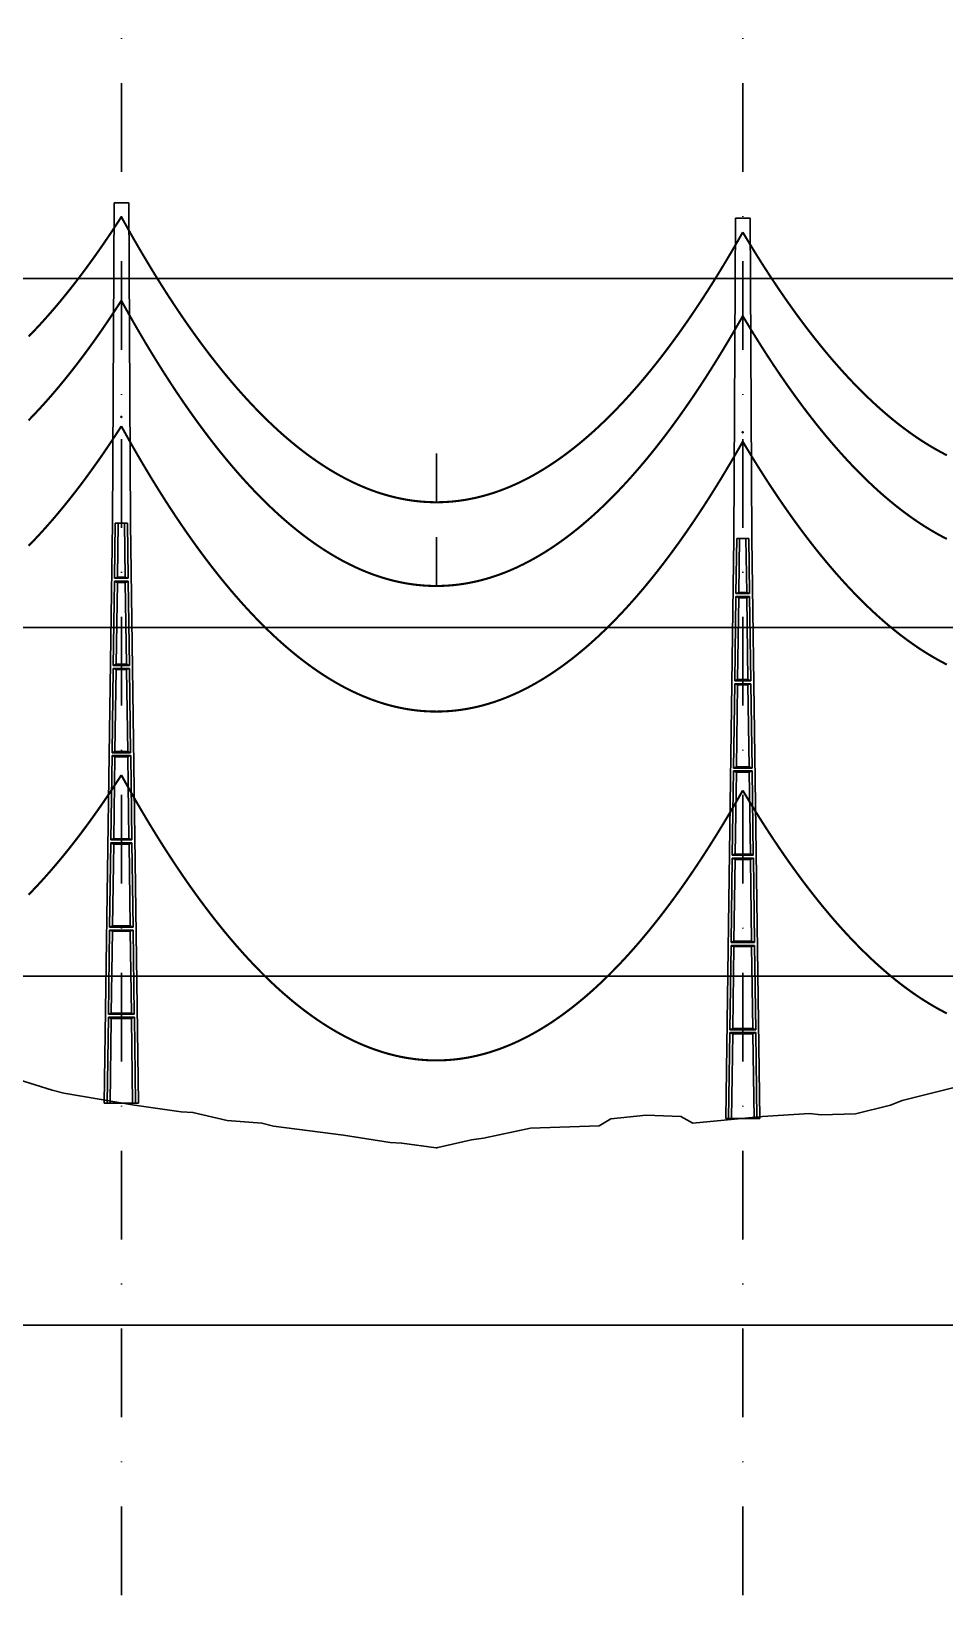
# Model space of a CAD drawing. Header units: metres. Extents: x -121 to 9872, y 3505 to 10721.
# Drawn here: x 3207.4 to 3338.2, y 6536.5 to 6762.4 of the extents above; entities that cross this region are included whole.
import ezdxf

# ---------------------------------------------------------------- set-up
doc = ezdxf.new("R2010")
doc.units = ezdxf.units.M
doc.header["$PDMODE"] = 2
doc.linetypes.add('DASHDOT', pattern=[25.4, 12.7, -6.35, 0, -6.35])
doc.linetypes.add('DASHED', pattern=[0.75, 0.5, -0.25])
for name, color, linetype in [('C-ROAD-PROF', 2, 'DASHED'), ('CON-EOL- FO', 101, 'Continuous'), ('CON-EOL- PROJEÇÃO', 22, 'Continuous'), ('CON-EOL-CA ARBUTUS', 144, 'Continuous'), ('cotas', 7, 'Continuous'), ('GRID', 253, 'Continuous'), ('POSTE DT', 7, 'Continuous')]:
    doc.layers.add(name, color=color, linetype=linetype)
doc.styles.get("Standard").update_dxf_attribs({"font": 'arial.ttf'})
doc.dimstyles.new('ISO-25', dxfattribs={"dimtxt": 2.5, "dimasz": 2.5, "dimexe": 1.25, "dimexo": 0.625, "dimtad": 1, "dimzin": 1, "dimtxsty": 'Standard', "dimcen": 2.5, "dimaunit": 1, "dimadec": 3, "dimazin": 3, "dimtfac": 1, "dimtmove": 0, "dimatfit": 3, "dimfxlon": 1, "dimarcsym": 0})

# ---------------------------------------------------------------- blocks, each defined once
blk = doc.blocks.new('*U10')
at = {"layer": 'POSTE DT', "extrusion": (0, 1, 0)}
for p, q in [((-3.31, 406.59), (-4.05, 262)), ((-3.31, 406.59), (3.31, 406.59)), ((3.31, 406.59), (4.06, 262)), ((-4.05, 262), (-7.72, 0)), ((-4.05, 262), (-4.05, 262)), ((-2.73, 262), (-3.08, 237.05)), ((-2.73, 262), (2.75, 262)), ((-1.42, 262), (-1.77, 237.57)), ((1.43, 262), (1.77, 237.57)), ((2.75, 262), (3.1, 237.05)), ((4.06, 262), (7.72, 0)), ((-3.1, 235.74), (-3.63, 197.65)), ((3.11, 235.73), (-3.1, 235.74)), ((3.1, 237.05), (-3.08, 237.05)), ((-1.8, 235.21), (-2.32, 198.19)), ((1.8, 235.21), (2.32, 198.19)), ((3.11, 235.73), (3.65, 197.65)), ((-3.65, 196.34), (-4.19, 158.25)), ((-2.35, 195.8), (-2.87, 158.8)), ((2.35, 195.8), (2.87, 158.8)), ((3.66, 196.34), (4.2, 158.25)), ((-4.21, 156.94), (-4.74, 118.85)), ((4.21, 156.94), (4.75, 118.85)), ((-2.9, 156.39), (-3.42, 119.41)), ((2.91, 156.39), (3.42, 119.41)), ((-4.76, 117.54), (-5.29, 79.45)), ((4.77, 117.54), (-4.76, 117.54)), ((4.75, 118.85), (-4.74, 118.85)), ((-3.46, 116.98), (-3.97, 80.02)), ((3.46, 116.98), (3.98, 80.02)), ((4.77, 117.54), (5.3, 79.45)), ((5.3, 79.45), (-5.29, 79.45)), ((-5.31, 78.14), (-5.85, 40.06)), ((5.32, 78.14), (-5.31, 78.14)), ((-4.01, 77.57), (-4.53, 40.63)), ((4.01, 77.57), (4.53, 40.63)), ((5.32, 78.14), (5.85, 40.06)), ((-5.86, 38.74), (-6.41, 0)), ((5.87, 38.74), (-5.86, 38.74)), ((5.85, 40.06), (-5.85, 40.06)), ((-4.56, 38.17), (-5.1, 0)), ((4.56, 38.17), (5.1, 0)), ((5.87, 38.74), (6.41, 0)), ((-6.41, 0), (-7.72, 0)), ((-5.1, 0), (-6.41, 0)), ((5.1, 0), (-5.1, 0)), ((6.41, 0), (5.1, 0)), ((7.72, 0), (6.41, 0))]:
    blk.add_line(p, q, dxfattribs=at)
at = {"layer": 'POSTE DT', "ltscale": 3}
for points in [[(-3.65, 196.34), (3.66, 196.34)], [(-3.63, 197.65), (3.65, 197.65)], [(-4.21, 156.94), (4.21, 156.94)], [(4.2, 158.25), (-4.19, 158.25)]]:
    blk.add_lwpolyline(points, dxfattribs=at)
at = {"layer": 'POSTE DT'}
for points, knots in [([(0.25, 309.94), (0.25, 309.93), (0.25, 309.93), (0.25, 309.92), (0.25, 309.91), (0.25, 309.9), (0.25, 309.89), (0.24, 309.85), (0.22, 309.82), (0.19, 309.77), (0.16, 309.74), (0.11, 309.71), (0.08, 309.7), (0.01, 309.68), (-0.02, 309.68), (-0.08, 309.7), (-0.11, 309.71), (-0.16, 309.74), (-0.18, 309.76), (-0.21, 309.8), (-0.22, 309.82), (-0.24, 309.85), (-0.24, 309.87), (-0.25, 309.89), (-0.25, 309.9), (-0.25, 309.92), (-0.25, 309.92), (-0.25, 309.93), (-0.25, 309.94), (-0.25, 309.95), (-0.25, 309.95), (-0.25, 309.96), (-0.25, 309.97), (-0.24, 310), (-0.23, 310.02), (-0.21, 310.07), (-0.2, 310.09), (-0.15, 310.14), (-0.13, 310.15), (-0.07, 310.18), (-0.03, 310.19), (0.03, 310.19), (0.06, 310.18), (0.12, 310.16), (0.14, 310.14), (0.18, 310.11), (0.2, 310.09), (0.21, 310.06), (0.22, 310.05), (0.23, 310.04), (0.24, 310.01), (0.24, 309.99), (0.25, 309.97), (0.25, 309.96), (0.25, 309.95), (0.25, 309.94), (0.25, 309.94), (0.25, 309.94), (0.25, 309.94)], [-54.728303, -54.728303, -54.728303, -54.728303, -54.309038, -54.309038, -53.647169, -53.647169, -52.532885, -52.532885, -48.86224, -48.86224, -45.282765, -45.282765, -41.52867, -41.52867, -37.867486, -37.867486, -34.454589, -34.454589, -31.301423, -31.301423, -28.48103, -28.48103, -26.961755, -26.961755, -25.7544, -25.7544, -25.136228, -25.136228, -24.64409, -24.64409, -24.094201, -24.094201, -23.191199, -23.191199, -20.494482, -20.494482, -17.342863, -17.342863, -13.645538, -13.645538, -9.835989, -9.835989, -6.296781, -6.296781, -3.005029, -3.005029, 0, 0, 0, 1.527594, 1.527594, 3.697216, 3.697216, 4.489727, 4.489727, 5.01438, 5.01438, 5.095313, 5.095313, 5.095313, 5.095313]), ([(-3.1, 235.74), (-2.88, 235.65), (-2.67, 235.56), (-2.23, 235.39), (-2.02, 235.3), (-1.8, 235.21)], [0.055576, 0.055576, 0.055576, 0.055576, 56.767409, 56.767409, 113.50757, 113.50757, 113.50757, 113.50757]), ([(-1.77, 237.57), (-1.99, 237.49), (-2.21, 237.4), (-2.64, 237.22), (-2.86, 237.14), (-3.08, 237.05)], [0, 0, 0, 0, 56.660495, 56.660495, 113.412826, 113.412826, 113.412826, 113.412826]), ([(-1.8, 235.21), (-1.2, 235.21), (-0.6, 235.21), (0.6, 235.21), (1.2, 235.21), (1.8, 235.21)], [0, 0, 0, 0, 68.567797, 68.567797, 137.136247, 137.136247, 137.136247, 137.136247]), ([(1.77, 237.57), (1.18, 237.57), (0.59, 237.57), (-0.59, 237.57), (-1.18, 237.57), (-1.77, 237.57)], [0, 0, 0, 0, 67.306894, 67.306894, 134.614447, 134.614447, 134.614447, 134.614447]), ([(3.1, 237.05), (2.87, 237.14), (2.65, 237.23), (2.21, 237.4), (1.99, 237.49), (1.77, 237.57)], [0, 0, 0, 0, 56.738948, 56.738948, 113.38731, 113.38731, 113.38731, 113.38731]), ([(1.8, 235.21), (2.02, 235.3), (2.24, 235.38), (2.68, 235.56), (2.89, 235.65), (3.11, 235.73)], [0, 0, 0, 0, 56.845349, 56.845349, 113.599799, 113.599799, 113.599799, 113.599799]), ([(-3.65, 196.34), (-3.43, 196.25), (-3.22, 196.16), (-2.78, 195.98), (-2.57, 195.89), (-2.35, 195.8)], [0.054307, 0.054307, 0.054307, 0.054307, 63.527131, 63.527131, 127.063246, 127.063246, 127.063246, 127.063246]), ([(-2.32, 198.19), (-2.54, 198.1), (-2.76, 198.01), (-3.2, 197.83), (-3.41, 197.74), (-3.63, 197.65)], [0, 0, 0, 0, 63.412073, 63.412073, 126.777421, 126.777421, 126.777421, 126.777421]), ([(-2.35, 195.8), (-1.57, 195.8), (-0.78, 195.8), (0.79, 195.8), (1.57, 195.8), (2.35, 195.8)], [0, 0, 0, 0, 89.585713, 89.585713, 179.17191, 179.17191, 179.17191, 179.17191]), ([(2.32, 198.19), (1.55, 198.19), (0.77, 198.19), (-0.77, 198.19), (-1.55, 198.19), (-2.32, 198.19)], [0, 0, 0, 0, 88.31008, 88.31008, 176.620652, 176.620652, 176.620652, 176.620652]), ([(3.65, 197.65), (3.43, 197.74), (3.2, 197.83), (2.76, 198.01), (2.54, 198.1), (2.32, 198.19)], [0, 0, 0, 0, 63.488119, 63.488119, 126.880939, 126.880939, 126.880939, 126.880939]), ([(2.35, 195.8), (2.57, 195.89), (2.79, 195.98), (3.23, 196.16), (3.45, 196.25), (3.66, 196.34)], [0, 0, 0, 0, 63.60246, 63.60246, 127.109696, 127.109696, 127.109696, 127.109696]), ([(-4.21, 156.94), (-3.99, 156.85), (-3.77, 156.75), (-3.34, 156.57), (-3.12, 156.48), (-2.9, 156.39)], [0.053423, 0.053423, 0.053423, 0.053423, 70.429742, 70.429742, 140.90167, 140.90167, 140.90167, 140.90167]), ([(-2.87, 158.8), (-3.09, 158.71), (-3.31, 158.62), (-3.75, 158.43), (-3.97, 158.34), (-4.19, 158.25)], [0, 0, 0, 0, 70.301707, 70.301707, 140.590947, 140.590947, 140.590947, 140.590947]), ([(2.87, 158.8), (1.92, 158.8), (0.96, 158.8), (-0.96, 158.8), (-1.91, 158.8), (-2.87, 158.8)], [0, 0, 0, 0, 109.314454, 109.314454, 218.629264, 218.629264, 218.629264, 218.629264]), ([(4.2, 158.25), (3.98, 158.34), (3.76, 158.44), (3.31, 158.62), (3.09, 158.71), (2.87, 158.8)], [0, 0, 0, 0, 70.379198, 70.379198, 140.659718, 140.659718, 140.659718, 140.659718]), ([(2.91, 156.39), (3.12, 156.48), (3.34, 156.57), (3.78, 156.75), (4, 156.85), (4.21, 156.94)], [0, 0, 0, 0, 70.506649, 70.506649, 140.914701, 140.914701, 140.914701, 140.914701]), ([(-2.9, 156.39), (-1.94, 156.39), (-0.97, 156.39), (0.97, 156.39), (1.94, 156.39), (2.91, 156.39)], [0, 0, 0, 0, 110.60219, 110.60219, 221.20473, 221.20473, 221.20473, 221.20473]), ([(-4.76, 117.54), (-4.54, 117.45), (-4.32, 117.35), (-3.89, 117.17), (-3.67, 117.07), (-3.46, 116.98)], [0.052784, 0.052784, 0.052784, 0.052784, 77.438432, 77.438432, 154.950301, 154.950301, 154.950301, 154.950301]), ([(-3.42, 119.41), (-3.64, 119.32), (-3.86, 119.23), (-4.3, 119.04), (-4.52, 118.95), (-4.74, 118.85)], [0, 0, 0, 0, 77.299547, 77.299547, 154.618634, 154.618634, 154.618634, 154.618634]), ([(-3.46, 116.98), (-2.3, 116.98), (-1.15, 116.98), (1.15, 116.98), (2.31, 116.98), (3.46, 116.98)], [0, 0, 0, 0, 131.617604, 131.617604, 263.235447, 263.235447, 263.235447, 263.235447]), ([(3.42, 119.41), (2.28, 119.41), (1.14, 119.41), (-1.14, 119.41), (-2.28, 119.41), (-3.42, 119.41)], [0, 0, 0, 0, 130.319901, 130.319901, 260.640046, 260.640046, 260.640046, 260.640046]), ([(4.75, 118.85), (4.53, 118.95), (4.31, 119.04), (3.87, 119.23), (3.64, 119.32), (3.42, 119.41)], [0, 0, 0, 0, 77.381597, 77.381597, 154.66183, 154.66183, 154.66183, 154.66183]), ([(3.46, 116.98), (3.68, 117.07), (3.89, 117.17), (4.33, 117.35), (4.55, 117.45), (4.77, 117.54)], [0, 0, 0, 0, 77.520013, 77.520013, 154.938747, 154.938747, 154.938747, 154.938747]), ([(-3.97, 80.02), (-4.19, 79.93), (-4.41, 79.83), (-4.85, 79.64), (-5.07, 79.55), (-5.29, 79.45)], [0, 0, 0, 0, 84.379671, 84.379671, 168.809376, 168.809376, 168.809376, 168.809376]), ([(3.98, 80.02), (2.65, 80.02), (1.33, 80.02), (-1.32, 80.02), (-2.65, 80.02), (-3.97, 80.02)], [0, 0, 0, 0, 151.326157, 151.326157, 302.652465, 302.652465, 302.652465, 302.652465]), ([(5.3, 79.45), (5.08, 79.55), (4.86, 79.64), (4.42, 79.83), (4.2, 79.93), (3.98, 80.02)], [0, 0, 0, 0, 84.46863, 84.46863, 168.833721, 168.833721, 168.833721, 168.833721]), ([(-5.31, 78.14), (-5.09, 78.05), (-4.88, 77.95), (-4.44, 77.76), (-4.23, 77.67), (-4.01, 77.57)], [0.052308, 0.052308, 0.052308, 0.052308, 84.527725, 84.527725, 169.158824, 169.158824, 169.158824, 169.158824]), ([(-4.01, 77.57), (-2.67, 77.57), (-1.34, 77.57), (1.34, 77.57), (2.67, 77.57), (4.01, 77.57)], [0, 0, 0, 0, 152.632212, 152.632212, 305.264569, 305.264569, 305.264569, 305.264569]), ([(4.01, 77.57), (4.23, 77.67), (4.45, 77.76), (4.88, 77.95), (5.1, 78.05), (5.32, 78.14)], [0, 0, 0, 0, 84.616316, 84.616316, 169.129178, 169.129178, 169.129178, 169.129178]), ([(-5.86, 38.74), (-5.65, 38.65), (-5.43, 38.55), (-5, 38.36), (-4.78, 38.26), (-4.56, 38.17)], [0.026524, 0.026524, 0.026524, 0.026524, 91.679563, 91.679563, 183.466041, 183.466041, 183.466041, 183.466041]), ([(-4.53, 40.63), (-4.75, 40.53), (-4.97, 40.44), (-5.41, 40.25), (-5.63, 40.15), (-5.85, 40.06)], [0, 0, 0, 0, 91.523648, 91.523648, 183.126775, 183.126775, 183.126775, 183.126775]), ([(-4.56, 38.17), (-3.04, 38.17), (-1.52, 38.17), (1.52, 38.17), (3.04, 38.17), (4.56, 38.17)], [0, 0, 0, 0, 173.646192, 173.646192, 347.292451, 347.292451, 347.292451, 347.292451]), ([(4.53, 40.63), (3.02, 40.63), (1.51, 40.63), (-1.51, 40.63), (-3.02, 40.63), (-4.53, 40.63)], [0, 0, 0, 0, 172.33304, 172.33304, 344.666151, 344.666151, 344.666151, 344.666151]), ([(5.85, 40.06), (5.63, 40.15), (5.41, 40.25), (4.97, 40.44), (4.75, 40.53), (4.53, 40.63)], [0, 0, 0, 0, 91.621326, 91.621326, 183.137324, 183.137324, 183.137324, 183.137324]), ([(4.56, 38.17), (4.78, 38.26), (5, 38.36), (5.43, 38.55), (5.65, 38.65), (5.87, 38.74)], [0, 0, 0, 0, 91.776928, 91.776928, 183.448614, 183.448614, 183.448614, 183.448614])]:
    blk.add_open_spline(points, degree=3, knots=knots, dxfattribs=at)
blk = doc.blocks.new('*D359')
at = {"layer": 'cotas', "color": 0, "lineweight": -2, "transparency": 16777216}
for p, q in [((3220.28, 6806.64), (3220.28, 6808.89)), ((3309.28, 6806.64), (3309.28, 6808.89)), ((3222.78, 6807.64), (3306.78, 6807.64))]:
    blk.add_line(p, q, dxfattribs=at)
at = {"layer": 'cotas', "color": 0, "transparency": 16777216}
for points in [[(3222.78, 6808.05), (3222.78, 6807.22), (3220.28, 6807.64)], [(3306.78, 6808.05), (3306.78, 6807.22), (3309.28, 6807.64)]]:
    blk.add_solid(points, dxfattribs=at)
at = {"layer": 'Defpoints', "color": 0, "transparency": 16777216}
for p in [(3309.28, 6807.64), (3309.28, 6740.72), (3220.28, 6737.81)]:
    blk.add_point(p, dxfattribs=at)
at = {"layer": 'cotas', "color": 0, "transparency": 16777216, "insert": (3264.78, 6809.54), "char_height": 2.5, "attachment_point": 5}
blk.add_mtext('89.00', dxfattribs=at)
blk = doc.blocks.new('*D360')
at = {"layer": 'cotas', "color": 0, "lineweight": -2, "transparency": 16777216}
for p, q in [((3309.28, 6784.05), (3309.28, 6786.3)), ((3398.28, 6784.05), (3398.28, 6786.3)), ((3311.78, 6785.05), (3395.78, 6785.05))]:
    blk.add_line(p, q, dxfattribs=at)
at = {"layer": 'cotas', "color": 0, "transparency": 16777216}
for points in [[(3311.78, 6785.47), (3311.78, 6784.63), (3309.28, 6785.05)], [(3395.78, 6785.47), (3395.78, 6784.63), (3398.28, 6785.05)]]:
    blk.add_solid(points, dxfattribs=at)
at = {"layer": 'Defpoints', "color": 0, "transparency": 16777216}
for p in [(3398.28, 6785.05), (3398.28, 6751.07), (3309.28, 6740.72)]:
    blk.add_point(p, dxfattribs=at)
at = {"layer": 'cotas', "color": 0, "transparency": 16777216, "insert": (3353.78, 6787.18), "char_height": 2.5, "attachment_point": 5}
blk.add_mtext('84,98', dxfattribs=at)

msp = doc.modelspace()

# ---------------------------------------------------------------- linework, layer by layer
at = {"layer": 'C-ROAD-PROF', "color": 0, "linetype": 'Continuous', "lineweight": -3}
msp.add_lwpolyline([(3205.487, 6612.186), (3210.376, 6610.634), (3212.039, 6610.226), (3222.147, 6608.491), (3228.829, 6607.569), (3230.536, 6607.473), (3235.451, 6606.3), (3235.451, 6606.3), (3240.414, 6605.927), (3242.083, 6605.495), (3252.107, 6604.218), (3258.788, 6603.133), (3260.444, 6603.047), (3265.378, 6602.402), (3265.489, 6602.403), (3265.592, 6602.412), (3265.603, 6602.413), (3270.416, 6603.526), (3272.129, 6603.771), (3278.884, 6605.193), (3288.712, 6605.53), (3290.399, 6606.562), (3295.434, 6607.071), (3300.431, 6606.884), (3302.11, 6605.946), (3312.13, 6606.876), (3318.834, 6607.294), (3320.523, 6607.115), (3325.435, 6607.281), (3330.441, 6608.522), (3332.11, 6609.174), (3342.062, 6611.639)], dxfattribs=at)
at = {"layer": 'CON-EOL- FO', "const_width": 0.3}
for points in [[(3206.999, 6688.662), (3207.442, 6689.119), (3207.884, 6689.584), (3208.327, 6690.057), (3208.77, 6690.537), (3209.213, 6691.026), (3209.655, 6691.522), (3210.098, 6692.027), (3210.541, 6692.539), (3210.984, 6693.059), (3211.427, 6693.587), (3211.869, 6694.123), (3212.312, 6694.667), (3212.755, 6695.219), (3213.198, 6695.779), (3213.641, 6696.346), (3214.083, 6696.922), (3214.526, 6697.505), (3214.969, 6698.097), (3215.412, 6698.696), (3215.854, 6699.304), (3216.297, 6699.919), (3216.74, 6700.542), (3217.183, 6701.173), (3217.626, 6701.812), (3218.068, 6702.459), (3218.511, 6703.114), (3218.954, 6703.777), (3219.397, 6704.448), (3219.84, 6705.126), (3220.282, 6705.813)], [(3220.282, 6705.813), (3220.725, 6705.012), (3221.168, 6704.219), (3221.611, 6703.434), (3222.053, 6702.657), (3222.496, 6701.888), (3222.939, 6701.127), (3223.382, 6700.374), (3223.825, 6699.629), (3224.267, 6698.892), (3224.71, 6698.162), (3225.153, 6697.441), (3225.596, 6696.728), (3226.039, 6696.023), (3226.481, 6695.325), (3226.924, 6694.636), (3227.367, 6693.954), (3227.81, 6693.281), (3228.252, 6692.615), (3228.695, 6691.958), (3229.138, 6691.308), (3229.581, 6690.666), (3230.024, 6690.032), (3230.466, 6689.407), (3230.909, 6688.789), (3231.352, 6688.179), (3231.795, 6687.577), (3232.238, 6686.983), (3232.68, 6686.396), (3233.123, 6685.818), (3233.566, 6685.248), (3234.009, 6684.685), (3234.451, 6684.131), (3234.894, 6683.584), (3235.337, 6683.045), (3235.78, 6682.515), (3236.223, 6681.992), (3236.665, 6681.477), (3237.108, 6680.97), (3237.551, 6680.471), (3237.994, 6679.98), (3238.437, 6679.496), (3238.879, 6679.021), (3239.322, 6678.553), (3239.765, 6678.094), (3240.208, 6677.642), (3240.65, 6677.198), (3241.093, 6676.762), (3241.536, 6676.334), (3241.979, 6675.914), (3242.422, 6675.502), (3242.864, 6675.098), (3243.307, 6674.701), (3243.75, 6674.313), (3244.193, 6673.932), (3244.636, 6673.559), (3245.078, 6673.194), (3245.521, 6672.837), (3245.964, 6672.488), (3246.407, 6672.147), (3246.849, 6671.813), (3247.292, 6671.488), (3247.735, 6671.17), (3248.178, 6670.861), (3248.621, 6670.559), (3249.063, 6670.265), (3249.506, 6669.979), (3249.949, 6669.7), (3250.392, 6669.43), (3250.835, 6669.168), (3251.277, 6668.913), (3251.72, 6668.666), (3252.163, 6668.427), (3252.606, 6668.196), (3253.048, 6667.973), (3253.491, 6667.758), (3253.934, 6667.551), (3254.377, 6667.351), (3254.82, 6667.159), (3255.262, 6666.976), (3255.705, 6666.8), (3256.148, 6666.631), (3256.591, 6666.471), (3257.034, 6666.319), (3257.476, 6666.174), (3257.919, 6666.038), (3258.362, 6665.909), (3258.805, 6665.788), (3259.248, 6665.675), (3259.69, 6665.57), (3260.133, 6665.473), (3260.576, 6665.383), (3261.019, 6665.301), (3261.461, 6665.228), (3261.904, 6665.162), (3262.347, 6665.104), (3262.79, 6665.054), (3263.233, 6665.011), (3263.675, 6664.977), (3264.118, 6664.95), (3264.561, 6664.931), (3265.004, 6664.921), (3265.447, 6664.918), (3265.889, 6664.922), (3266.332, 6664.935), (3266.775, 6664.956), (3267.218, 6664.984), (3267.66, 6665.02), (3268.103, 6665.064), (3268.546, 6665.116), (3268.989, 6665.176), (3269.432, 6665.244), (3269.874, 6665.319), (3270.317, 6665.403), (3270.76, 6665.494), (3271.203, 6665.593), (3271.646, 6665.7), (3272.088, 6665.815), (3272.531, 6665.938), (3272.974, 6666.068), (3273.417, 6666.207), (3273.859, 6666.353), (3274.302, 6666.507), (3274.745, 6666.669), (3275.188, 6666.839), (3275.631, 6667.017), (3276.073, 6667.202), (3276.516, 6667.396), (3276.959, 6667.597), (3277.402, 6667.807), (3277.845, 6668.024), (3278.287, 6668.249), (3278.73, 6668.481), (3279.173, 6668.722), (3279.616, 6668.971), (3280.058, 6669.227), (3280.501, 6669.491), (3280.944, 6669.763), (3281.387, 6670.043), (3281.83, 6670.331), (3282.272, 6670.627), (3282.715, 6670.931), (3283.158, 6671.242), (3283.601, 6671.562), (3284.044, 6671.889), (3284.486, 6672.224), (3284.929, 6672.567), (3285.372, 6672.918), (3285.815, 6673.277), (3286.257, 6673.644), (3286.7, 6674.018), (3287.143, 6674.401), (3287.586, 6674.791), (3288.029, 6675.189), (3288.471, 6675.596), (3288.914, 6676.01), (3289.357, 6676.432), (3289.8, 6676.861), (3290.243, 6677.299), (3290.685, 6677.745), (3291.128, 6678.198), (3291.571, 6678.66), (3292.014, 6679.129), (3292.456, 6679.606), (3292.899, 6680.091), (3293.342, 6680.584), (3293.785, 6681.085), (3294.228, 6681.594), (3294.67, 6682.111), (3295.113, 6682.635), (3295.556, 6683.168), (3295.999, 6683.709), (3296.442, 6684.257), (3296.884, 6684.813), (3297.327, 6685.378), (3297.77, 6685.95), (3298.213, 6686.53), (3298.655, 6687.118), (3299.098, 6687.714), (3299.541, 6688.318), (3299.984, 6688.929), (3300.427, 6689.549), (3300.869, 6690.177), (3301.312, 6690.812), (3301.755, 6691.456), (3302.198, 6692.107), (3302.641, 6692.767), (3303.083, 6693.434), (3303.526, 6694.11), (3303.969, 6694.793), (3304.412, 6695.484), (3304.854, 6696.183), (3305.297, 6696.89), (3305.74, 6697.606), (3306.183, 6698.329), (3306.626, 6699.06), (3307.068, 6699.799), (3307.511, 6700.546), (3307.954, 6701.301), (3308.397, 6702.063), (3308.84, 6702.834), (3309.282, 6703.613)], [(3309.282, 6703.613), (3309.725, 6702.871), (3310.168, 6702.138), (3310.611, 6701.412), (3311.053, 6700.694), (3311.496, 6699.984), (3311.939, 6699.282), (3312.382, 6698.588), (3312.825, 6697.902), (3313.267, 6697.224), (3313.71, 6696.554), (3314.153, 6695.892), (3314.596, 6695.237), (3315.039, 6694.591), (3315.481, 6693.953), (3315.924, 6693.322), (3316.367, 6692.7), (3316.81, 6692.085), (3317.252, 6691.479), (3317.695, 6690.88), (3318.138, 6690.289), (3318.581, 6689.706), (3319.024, 6689.132), (3319.466, 6688.565), (3319.909, 6688.006), (3320.352, 6687.454), (3320.795, 6686.911), (3321.238, 6686.376), (3321.68, 6685.848), (3322.123, 6685.329), (3322.566, 6684.817), (3323.009, 6684.314), (3323.451, 6683.818), (3323.894, 6683.33), (3324.337, 6682.85), (3324.78, 6682.378), (3325.223, 6681.914), (3325.665, 6681.458), (3326.108, 6681.009), (3326.551, 6680.569), (3326.994, 6680.136), (3327.437, 6679.712), (3327.879, 6679.295), (3328.322, 6678.886), (3328.765, 6678.485), (3329.208, 6678.092), (3329.65, 6677.707), (3330.093, 6677.329), (3330.536, 6676.96), (3330.979, 6676.599), (3331.422, 6676.245), (3331.864, 6675.899), (3332.307, 6675.561), (3332.75, 6675.231), (3333.193, 6674.909), (3333.636, 6674.595), (3334.078, 6674.288), (3334.521, 6673.99), (3334.964, 6673.699), (3335.407, 6673.416), (3335.849, 6673.142), (3336.292, 6672.875), (3336.735, 6672.615), (3337.178, 6672.364), (3337.621, 6672.121), (3338.063, 6671.885), (3338.506, 6671.658)]]:
    msp.add_lwpolyline(points, dxfattribs=at)
at = {"layer": 'CON-EOL- PROJEÇÃO', "lineweight": 30, "const_width": 0.3}
for points in [[(3206.999, 6638.662), (3207.442, 6639.119), (3207.884, 6639.584), (3208.327, 6640.057), (3208.77, 6640.537), (3209.213, 6641.026), (3209.655, 6641.522), (3210.098, 6642.027), (3210.541, 6642.539), (3210.984, 6643.059), (3211.427, 6643.587), (3211.869, 6644.123), (3212.312, 6644.667), (3212.755, 6645.219), (3213.198, 6645.779), (3213.641, 6646.346), (3214.083, 6646.922), (3214.526, 6647.505), (3214.969, 6648.097), (3215.412, 6648.696), (3215.854, 6649.304), (3216.297, 6649.919), (3216.74, 6650.542), (3217.183, 6651.173), (3217.626, 6651.812), (3218.068, 6652.459), (3218.511, 6653.114), (3218.954, 6653.777), (3219.397, 6654.448), (3219.84, 6655.126), (3220.282, 6655.813)], [(3220.282, 6655.813), (3220.725, 6655.012), (3221.168, 6654.219), (3221.611, 6653.434), (3222.053, 6652.657), (3222.496, 6651.888), (3222.939, 6651.127), (3223.382, 6650.374), (3223.825, 6649.629), (3224.267, 6648.892), (3224.71, 6648.162), (3225.153, 6647.441), (3225.596, 6646.728), (3226.039, 6646.023), (3226.481, 6645.325), (3226.924, 6644.636), (3227.367, 6643.954), (3227.81, 6643.281), (3228.252, 6642.615), (3228.695, 6641.958), (3229.138, 6641.308), (3229.581, 6640.666), (3230.024, 6640.032), (3230.466, 6639.407), (3230.909, 6638.789), (3231.352, 6638.179), (3231.795, 6637.577), (3232.238, 6636.983), (3232.68, 6636.396), (3233.123, 6635.818), (3233.566, 6635.248), (3234.009, 6634.685), (3234.451, 6634.131), (3234.894, 6633.584), (3235.337, 6633.045), (3235.78, 6632.515), (3236.223, 6631.992), (3236.665, 6631.477), (3237.108, 6630.97), (3237.551, 6630.471), (3237.994, 6629.98), (3238.437, 6629.496), (3238.879, 6629.021), (3239.322, 6628.553), (3239.765, 6628.094), (3240.208, 6627.642), (3240.65, 6627.198), (3241.093, 6626.762), (3241.536, 6626.334), (3241.979, 6625.914), (3242.422, 6625.502), (3242.864, 6625.098), (3243.307, 6624.701), (3243.75, 6624.313), (3244.193, 6623.932), (3244.636, 6623.559), (3245.078, 6623.194), (3245.521, 6622.837), (3245.964, 6622.488), (3246.407, 6622.147), (3246.849, 6621.813), (3247.292, 6621.488), (3247.735, 6621.17), (3248.178, 6620.861), (3248.621, 6620.559), (3249.063, 6620.265), (3249.506, 6619.979), (3249.949, 6619.7), (3250.392, 6619.43), (3250.835, 6619.168), (3251.277, 6618.913), (3251.72, 6618.666), (3252.163, 6618.427), (3252.606, 6618.196), (3253.048, 6617.973), (3253.491, 6617.758), (3253.934, 6617.551), (3254.377, 6617.351), (3254.82, 6617.159), (3255.262, 6616.976), (3255.705, 6616.8), (3256.148, 6616.631), (3256.591, 6616.471), (3257.034, 6616.319), (3257.476, 6616.174), (3257.919, 6616.038), (3258.362, 6615.909), (3258.805, 6615.788), (3259.248, 6615.675), (3259.69, 6615.57), (3260.133, 6615.473), (3260.576, 6615.383), (3261.019, 6615.301), (3261.461, 6615.228), (3261.904, 6615.162), (3262.347, 6615.104), (3262.79, 6615.054), (3263.233, 6615.011), (3263.675, 6614.977), (3264.118, 6614.95), (3264.561, 6614.931), (3265.004, 6614.921), (3265.447, 6614.918), (3265.889, 6614.922), (3266.332, 6614.935), (3266.775, 6614.956), (3267.218, 6614.984), (3267.66, 6615.02), (3268.103, 6615.064), (3268.546, 6615.116), (3268.989, 6615.176), (3269.432, 6615.244), (3269.874, 6615.319), (3270.317, 6615.403), (3270.76, 6615.494), (3271.203, 6615.593), (3271.646, 6615.7), (3272.088, 6615.815), (3272.531, 6615.938), (3272.974, 6616.068), (3273.417, 6616.207), (3273.859, 6616.353), (3274.302, 6616.507), (3274.745, 6616.669), (3275.188, 6616.839), (3275.631, 6617.017), (3276.073, 6617.202), (3276.516, 6617.396), (3276.959, 6617.597), (3277.402, 6617.807), (3277.845, 6618.024), (3278.287, 6618.249), (3278.73, 6618.481), (3279.173, 6618.722), (3279.616, 6618.971), (3280.058, 6619.227), (3280.501, 6619.491), (3280.944, 6619.763), (3281.387, 6620.043), (3281.83, 6620.331), (3282.272, 6620.627), (3282.715, 6620.931), (3283.158, 6621.242), (3283.601, 6621.562), (3284.044, 6621.889), (3284.486, 6622.224), (3284.929, 6622.567), (3285.372, 6622.918), (3285.815, 6623.277), (3286.257, 6623.644), (3286.7, 6624.018), (3287.143, 6624.401), (3287.586, 6624.791), (3288.029, 6625.189), (3288.471, 6625.596), (3288.914, 6626.01), (3289.357, 6626.432), (3289.8, 6626.861), (3290.243, 6627.299), (3290.685, 6627.745), (3291.128, 6628.198), (3291.571, 6628.66), (3292.014, 6629.129), (3292.456, 6629.606), (3292.899, 6630.091), (3293.342, 6630.584), (3293.785, 6631.085), (3294.228, 6631.594), (3294.67, 6632.111), (3295.113, 6632.635), (3295.556, 6633.168), (3295.999, 6633.709), (3296.442, 6634.257), (3296.884, 6634.813), (3297.327, 6635.378), (3297.77, 6635.95), (3298.213, 6636.53), (3298.655, 6637.118), (3299.098, 6637.714), (3299.541, 6638.318), (3299.984, 6638.929), (3300.427, 6639.549), (3300.869, 6640.177), (3301.312, 6640.812), (3301.755, 6641.456), (3302.198, 6642.107), (3302.641, 6642.767), (3303.083, 6643.434), (3303.526, 6644.11), (3303.969, 6644.793), (3304.412, 6645.484), (3304.854, 6646.183), (3305.297, 6646.89), (3305.74, 6647.606), (3306.183, 6648.329), (3306.626, 6649.06), (3307.068, 6649.799), (3307.511, 6650.546), (3307.954, 6651.301), (3308.397, 6652.063), (3308.84, 6652.834), (3309.282, 6653.613)], [(3309.282, 6653.613), (3309.725, 6652.871), (3310.168, 6652.138), (3310.611, 6651.412), (3311.053, 6650.694), (3311.496, 6649.984), (3311.939, 6649.282), (3312.382, 6648.588), (3312.825, 6647.902), (3313.267, 6647.224), (3313.71, 6646.554), (3314.153, 6645.892), (3314.596, 6645.237), (3315.039, 6644.591), (3315.481, 6643.953), (3315.924, 6643.322), (3316.367, 6642.7), (3316.81, 6642.085), (3317.252, 6641.479), (3317.695, 6640.88), (3318.138, 6640.289), (3318.581, 6639.706), (3319.024, 6639.132), (3319.466, 6638.565), (3319.909, 6638.006), (3320.352, 6637.454), (3320.795, 6636.911), (3321.238, 6636.376), (3321.68, 6635.848), (3322.123, 6635.329), (3322.566, 6634.817), (3323.009, 6634.314), (3323.451, 6633.818), (3323.894, 6633.33), (3324.337, 6632.85), (3324.78, 6632.378), (3325.223, 6631.914), (3325.665, 6631.458), (3326.108, 6631.009), (3326.551, 6630.569), (3326.994, 6630.136), (3327.437, 6629.712), (3327.879, 6629.295), (3328.322, 6628.886), (3328.765, 6628.485), (3329.208, 6628.092), (3329.65, 6627.707), (3330.093, 6627.329), (3330.536, 6626.96), (3330.979, 6626.599), (3331.422, 6626.245), (3331.864, 6625.899), (3332.307, 6625.561), (3332.75, 6625.231), (3333.193, 6624.909), (3333.636, 6624.595), (3334.078, 6624.288), (3334.521, 6623.99), (3334.964, 6623.699), (3335.407, 6623.416), (3335.849, 6623.142), (3336.292, 6622.875), (3336.735, 6622.615), (3337.178, 6622.364), (3337.621, 6622.121), (3338.063, 6621.885), (3338.506, 6621.658)]]:
    msp.add_lwpolyline(points, dxfattribs=at)
at = {"layer": 'CON-EOL-CA ARBUTUS'}
for p, q in [((3265.396, 6694.917), (3265.396, 6701.917)), ((3265.396, 6682.917), (3265.396, 6689.917))]:
    msp.add_line(p, q, dxfattribs=at)
at = {"layer": 'CON-EOL-CA ARBUTUS', "const_width": 0.3}
for points in [[(3206.999, 6718.662), (3207.442, 6719.119), (3207.884, 6719.584), (3208.327, 6720.057), (3208.77, 6720.537), (3209.213, 6721.026), (3209.655, 6721.522), (3210.098, 6722.027), (3210.541, 6722.539), (3210.984, 6723.059), (3211.427, 6723.587), (3211.869, 6724.123), (3212.312, 6724.667), (3212.755, 6725.219), (3213.198, 6725.779), (3213.641, 6726.346), (3214.083, 6726.922), (3214.526, 6727.505), (3214.969, 6728.097), (3215.412, 6728.696), (3215.854, 6729.304), (3216.297, 6729.919), (3216.74, 6730.542), (3217.183, 6731.173), (3217.626, 6731.812), (3218.068, 6732.459), (3218.511, 6733.114), (3218.954, 6733.777), (3219.397, 6734.448), (3219.84, 6735.126), (3220.282, 6735.813)], [(3220.282, 6735.813), (3220.725, 6735.012), (3221.168, 6734.219), (3221.611, 6733.434), (3222.053, 6732.657), (3222.496, 6731.888), (3222.939, 6731.127), (3223.382, 6730.374), (3223.825, 6729.629), (3224.267, 6728.892), (3224.71, 6728.162), (3225.153, 6727.441), (3225.596, 6726.728), (3226.039, 6726.023), (3226.481, 6725.325), (3226.924, 6724.636), (3227.367, 6723.954), (3227.81, 6723.281), (3228.252, 6722.615), (3228.695, 6721.958), (3229.138, 6721.308), (3229.581, 6720.666), (3230.024, 6720.032), (3230.466, 6719.407), (3230.909, 6718.789), (3231.352, 6718.179), (3231.795, 6717.577), (3232.238, 6716.983), (3232.68, 6716.396), (3233.123, 6715.818), (3233.566, 6715.248), (3234.009, 6714.685), (3234.451, 6714.131), (3234.894, 6713.584), (3235.337, 6713.045), (3235.78, 6712.515), (3236.223, 6711.992), (3236.665, 6711.477), (3237.108, 6710.97), (3237.551, 6710.471), (3237.994, 6709.98), (3238.437, 6709.496), (3238.879, 6709.021), (3239.322, 6708.553), (3239.765, 6708.094), (3240.208, 6707.642), (3240.65, 6707.198), (3241.093, 6706.762), (3241.536, 6706.334), (3241.979, 6705.914), (3242.422, 6705.502), (3242.864, 6705.098), (3243.307, 6704.701), (3243.75, 6704.313), (3244.193, 6703.932), (3244.636, 6703.559), (3245.078, 6703.194), (3245.521, 6702.837), (3245.964, 6702.488), (3246.407, 6702.147), (3246.849, 6701.813), (3247.292, 6701.488), (3247.735, 6701.17), (3248.178, 6700.861), (3248.621, 6700.559), (3249.063, 6700.265), (3249.506, 6699.979), (3249.949, 6699.7), (3250.392, 6699.43), (3250.835, 6699.168), (3251.277, 6698.913), (3251.72, 6698.666), (3252.163, 6698.427), (3252.606, 6698.196), (3253.048, 6697.973), (3253.491, 6697.758), (3253.934, 6697.551), (3254.377, 6697.351), (3254.82, 6697.159), (3255.262, 6696.976), (3255.705, 6696.8), (3256.148, 6696.631), (3256.591, 6696.471), (3257.034, 6696.319), (3257.476, 6696.174), (3257.919, 6696.038), (3258.362, 6695.909), (3258.805, 6695.788), (3259.248, 6695.675), (3259.69, 6695.57), (3260.133, 6695.473), (3260.576, 6695.383), (3261.019, 6695.301), (3261.461, 6695.228), (3261.904, 6695.162), (3262.347, 6695.104), (3262.79, 6695.054), (3263.233, 6695.011), (3263.675, 6694.977), (3264.118, 6694.95), (3264.561, 6694.931), (3265.004, 6694.921), (3265.447, 6694.918), (3265.889, 6694.922), (3266.332, 6694.935), (3266.775, 6694.956), (3267.218, 6694.984), (3267.66, 6695.02), (3268.103, 6695.064), (3268.546, 6695.116), (3268.989, 6695.176), (3269.432, 6695.244), (3269.874, 6695.319), (3270.317, 6695.403), (3270.76, 6695.494), (3271.203, 6695.593), (3271.646, 6695.7), (3272.088, 6695.815), (3272.531, 6695.938), (3272.974, 6696.068), (3273.417, 6696.207), (3273.859, 6696.353), (3274.302, 6696.507), (3274.745, 6696.669), (3275.188, 6696.839), (3275.631, 6697.017), (3276.073, 6697.202), (3276.516, 6697.396), (3276.959, 6697.597), (3277.402, 6697.807), (3277.845, 6698.024), (3278.287, 6698.249), (3278.73, 6698.481), (3279.173, 6698.722), (3279.616, 6698.971), (3280.058, 6699.227), (3280.501, 6699.491), (3280.944, 6699.763), (3281.387, 6700.043), (3281.83, 6700.331), (3282.272, 6700.627), (3282.715, 6700.931), (3283.158, 6701.242), (3283.601, 6701.562), (3284.044, 6701.889), (3284.486, 6702.224), (3284.929, 6702.567), (3285.372, 6702.918), (3285.815, 6703.277), (3286.257, 6703.644), (3286.7, 6704.018), (3287.143, 6704.401), (3287.586, 6704.791), (3288.029, 6705.189), (3288.471, 6705.596), (3288.914, 6706.01), (3289.357, 6706.432), (3289.8, 6706.861), (3290.243, 6707.299), (3290.685, 6707.745), (3291.128, 6708.198), (3291.571, 6708.66), (3292.014, 6709.129), (3292.456, 6709.606), (3292.899, 6710.091), (3293.342, 6710.584), (3293.785, 6711.085), (3294.228, 6711.594), (3294.67, 6712.111), (3295.113, 6712.635), (3295.556, 6713.168), (3295.999, 6713.709), (3296.442, 6714.257), (3296.884, 6714.813), (3297.327, 6715.378), (3297.77, 6715.95), (3298.213, 6716.53), (3298.655, 6717.118), (3299.098, 6717.714), (3299.541, 6718.318), (3299.984, 6718.929), (3300.427, 6719.549), (3300.869, 6720.177), (3301.312, 6720.812), (3301.755, 6721.456), (3302.198, 6722.107), (3302.641, 6722.767), (3303.083, 6723.434), (3303.526, 6724.11), (3303.969, 6724.793), (3304.412, 6725.484), (3304.854, 6726.183), (3305.297, 6726.89), (3305.74, 6727.606), (3306.183, 6728.329), (3306.626, 6729.06), (3307.068, 6729.799), (3307.511, 6730.546), (3307.954, 6731.301), (3308.397, 6732.063), (3308.84, 6732.834), (3309.282, 6733.613)], [(3309.282, 6733.613), (3309.725, 6732.871), (3310.168, 6732.138), (3310.611, 6731.412), (3311.053, 6730.694), (3311.496, 6729.984), (3311.939, 6729.282), (3312.382, 6728.588), (3312.825, 6727.902), (3313.267, 6727.224), (3313.71, 6726.554), (3314.153, 6725.892), (3314.596, 6725.237), (3315.039, 6724.591), (3315.481, 6723.953), (3315.924, 6723.322), (3316.367, 6722.7), (3316.81, 6722.085), (3317.252, 6721.479), (3317.695, 6720.88), (3318.138, 6720.289), (3318.581, 6719.706), (3319.024, 6719.132), (3319.466, 6718.565), (3319.909, 6718.006), (3320.352, 6717.454), (3320.795, 6716.911), (3321.238, 6716.376), (3321.68, 6715.848), (3322.123, 6715.329), (3322.566, 6714.817), (3323.009, 6714.314), (3323.451, 6713.818), (3323.894, 6713.33), (3324.337, 6712.85), (3324.78, 6712.378), (3325.223, 6711.914), (3325.665, 6711.458), (3326.108, 6711.009), (3326.551, 6710.569), (3326.994, 6710.136), (3327.437, 6709.712), (3327.879, 6709.295), (3328.322, 6708.886), (3328.765, 6708.485), (3329.208, 6708.092), (3329.65, 6707.707), (3330.093, 6707.329), (3330.536, 6706.96), (3330.979, 6706.599), (3331.422, 6706.245), (3331.864, 6705.899), (3332.307, 6705.561), (3332.75, 6705.231), (3333.193, 6704.909), (3333.636, 6704.595), (3334.078, 6704.288), (3334.521, 6703.99), (3334.964, 6703.699), (3335.407, 6703.416), (3335.849, 6703.142), (3336.292, 6702.875), (3336.735, 6702.615), (3337.178, 6702.364), (3337.621, 6702.121), (3338.063, 6701.885), (3338.506, 6701.658)], [(3206.999, 6706.662), (3207.442, 6707.119), (3207.884, 6707.584), (3208.327, 6708.057), (3208.77, 6708.537), (3209.213, 6709.026), (3209.655, 6709.522), (3210.098, 6710.027), (3210.541, 6710.539), (3210.984, 6711.059), (3211.427, 6711.587), (3211.869, 6712.123), (3212.312, 6712.667), (3212.755, 6713.219), (3213.198, 6713.779), (3213.641, 6714.346), (3214.083, 6714.922), (3214.526, 6715.505), (3214.969, 6716.097), (3215.412, 6716.696), (3215.854, 6717.304), (3216.297, 6717.919), (3216.74, 6718.542), (3217.183, 6719.173), (3217.626, 6719.812), (3218.068, 6720.459), (3218.511, 6721.114), (3218.954, 6721.777), (3219.397, 6722.448), (3219.84, 6723.126), (3220.282, 6723.813)], [(3220.282, 6723.813), (3220.725, 6723.012), (3221.168, 6722.219), (3221.611, 6721.434), (3222.053, 6720.657), (3222.496, 6719.888), (3222.939, 6719.127), (3223.382, 6718.374), (3223.825, 6717.629), (3224.267, 6716.892), (3224.71, 6716.162), (3225.153, 6715.441), (3225.596, 6714.728), (3226.039, 6714.023), (3226.481, 6713.325), (3226.924, 6712.636), (3227.367, 6711.954), (3227.81, 6711.281), (3228.252, 6710.615), (3228.695, 6709.958), (3229.138, 6709.308), (3229.581, 6708.666), (3230.024, 6708.032), (3230.466, 6707.407), (3230.909, 6706.789), (3231.352, 6706.179), (3231.795, 6705.577), (3232.238, 6704.983), (3232.68, 6704.396), (3233.123, 6703.818), (3233.566, 6703.248), (3234.009, 6702.685), (3234.451, 6702.131), (3234.894, 6701.584), (3235.337, 6701.045), (3235.78, 6700.515), (3236.223, 6699.992), (3236.665, 6699.477), (3237.108, 6698.97), (3237.551, 6698.471), (3237.994, 6697.98), (3238.437, 6697.496), (3238.879, 6697.021), (3239.322, 6696.553), (3239.765, 6696.094), (3240.208, 6695.642), (3240.65, 6695.198), (3241.093, 6694.762), (3241.536, 6694.334), (3241.979, 6693.914), (3242.422, 6693.502), (3242.864, 6693.098), (3243.307, 6692.701), (3243.75, 6692.313), (3244.193, 6691.932), (3244.636, 6691.559), (3245.078, 6691.194), (3245.521, 6690.837), (3245.964, 6690.488), (3246.407, 6690.147), (3246.849, 6689.813), (3247.292, 6689.488), (3247.735, 6689.17), (3248.178, 6688.861), (3248.621, 6688.559), (3249.063, 6688.265), (3249.506, 6687.979), (3249.949, 6687.7), (3250.392, 6687.43), (3250.835, 6687.168), (3251.277, 6686.913), (3251.72, 6686.666), (3252.163, 6686.427), (3252.606, 6686.196), (3253.048, 6685.973), (3253.491, 6685.758), (3253.934, 6685.551), (3254.377, 6685.351), (3254.82, 6685.159), (3255.262, 6684.976), (3255.705, 6684.8), (3256.148, 6684.631), (3256.591, 6684.471), (3257.034, 6684.319), (3257.476, 6684.174), (3257.919, 6684.038), (3258.362, 6683.909), (3258.805, 6683.788), (3259.248, 6683.675), (3259.69, 6683.57), (3260.133, 6683.473), (3260.576, 6683.383), (3261.019, 6683.301), (3261.461, 6683.228), (3261.904, 6683.162), (3262.347, 6683.104), (3262.79, 6683.054), (3263.233, 6683.011), (3263.675, 6682.977), (3264.118, 6682.95), (3264.561, 6682.931), (3265.004, 6682.921), (3265.447, 6682.918), (3265.889, 6682.922), (3266.332, 6682.935), (3266.775, 6682.956), (3267.218, 6682.984), (3267.66, 6683.02), (3268.103, 6683.064), (3268.546, 6683.116), (3268.989, 6683.176), (3269.432, 6683.244), (3269.874, 6683.319), (3270.317, 6683.403), (3270.76, 6683.494), (3271.203, 6683.593), (3271.646, 6683.7), (3272.088, 6683.815), (3272.531, 6683.938), (3272.974, 6684.068), (3273.417, 6684.207), (3273.859, 6684.353), (3274.302, 6684.507), (3274.745, 6684.669), (3275.188, 6684.839), (3275.631, 6685.017), (3276.073, 6685.202), (3276.516, 6685.396), (3276.959, 6685.597), (3277.402, 6685.807), (3277.845, 6686.024), (3278.287, 6686.249), (3278.73, 6686.481), (3279.173, 6686.722), (3279.616, 6686.971), (3280.058, 6687.227), (3280.501, 6687.491), (3280.944, 6687.763), (3281.387, 6688.043), (3281.83, 6688.331), (3282.272, 6688.627), (3282.715, 6688.931), (3283.158, 6689.242), (3283.601, 6689.562), (3284.044, 6689.889), (3284.486, 6690.224), (3284.929, 6690.567), (3285.372, 6690.918), (3285.815, 6691.277), (3286.257, 6691.644), (3286.7, 6692.018), (3287.143, 6692.401), (3287.586, 6692.791), (3288.029, 6693.189), (3288.471, 6693.596), (3288.914, 6694.01), (3289.357, 6694.432), (3289.8, 6694.861), (3290.243, 6695.299), (3290.685, 6695.745), (3291.128, 6696.198), (3291.571, 6696.66), (3292.014, 6697.129), (3292.456, 6697.606), (3292.899, 6698.091), (3293.342, 6698.584), (3293.785, 6699.085), (3294.228, 6699.594), (3294.67, 6700.111), (3295.113, 6700.635), (3295.556, 6701.168), (3295.999, 6701.709), (3296.442, 6702.257), (3296.884, 6702.813), (3297.327, 6703.378), (3297.77, 6703.95), (3298.213, 6704.53), (3298.655, 6705.118), (3299.098, 6705.714), (3299.541, 6706.318), (3299.984, 6706.929), (3300.427, 6707.549), (3300.869, 6708.177), (3301.312, 6708.812), (3301.755, 6709.456), (3302.198, 6710.107), (3302.641, 6710.767), (3303.083, 6711.434), (3303.526, 6712.11), (3303.969, 6712.793), (3304.412, 6713.484), (3304.854, 6714.183), (3305.297, 6714.89), (3305.74, 6715.606), (3306.183, 6716.329), (3306.626, 6717.06), (3307.068, 6717.799), (3307.511, 6718.546), (3307.954, 6719.301), (3308.397, 6720.063), (3308.84, 6720.834), (3309.282, 6721.613)], [(3309.282, 6721.613), (3309.725, 6720.871), (3310.168, 6720.138), (3310.611, 6719.412), (3311.053, 6718.694), (3311.496, 6717.984), (3311.939, 6717.282), (3312.382, 6716.588), (3312.825, 6715.902), (3313.267, 6715.224), (3313.71, 6714.554), (3314.153, 6713.892), (3314.596, 6713.237), (3315.039, 6712.591), (3315.481, 6711.953), (3315.924, 6711.322), (3316.367, 6710.7), (3316.81, 6710.085), (3317.252, 6709.479), (3317.695, 6708.88), (3318.138, 6708.289), (3318.581, 6707.706), (3319.024, 6707.132), (3319.466, 6706.565), (3319.909, 6706.006), (3320.352, 6705.454), (3320.795, 6704.911), (3321.238, 6704.376), (3321.68, 6703.848), (3322.123, 6703.329), (3322.566, 6702.817), (3323.009, 6702.314), (3323.451, 6701.818), (3323.894, 6701.33), (3324.337, 6700.85), (3324.78, 6700.378), (3325.223, 6699.914), (3325.665, 6699.458), (3326.108, 6699.009), (3326.551, 6698.569), (3326.994, 6698.136), (3327.437, 6697.712), (3327.879, 6697.295), (3328.322, 6696.886), (3328.765, 6696.485), (3329.208, 6696.092), (3329.65, 6695.707), (3330.093, 6695.329), (3330.536, 6694.96), (3330.979, 6694.599), (3331.422, 6694.245), (3331.864, 6693.899), (3332.307, 6693.561), (3332.75, 6693.231), (3333.193, 6692.909), (3333.636, 6692.595), (3334.078, 6692.288), (3334.521, 6691.99), (3334.964, 6691.699), (3335.407, 6691.416), (3335.849, 6691.142), (3336.292, 6690.875), (3336.735, 6690.615), (3337.178, 6690.364), (3337.621, 6690.121), (3338.063, 6689.885), (3338.506, 6689.658)]]:
    msp.add_lwpolyline(points, dxfattribs=at)
at = {"layer": 'GRID', "linetype": 'DASHDOT'}
for p, q in [((3220.282, 7876.973), (3220.282, 5510.205)), ((3309.282, 7876.973), (3309.282, 5510.205))]:
    msp.add_line(p, q, dxfattribs=at)
at = {"layer": 'GRID'}
for points in [[(-30.298, 6726.973), (7827.812, 6726.973)], [(-30.298, 6676.973), (7827.812, 6676.973)], [(-30.298, 6626.973), (7827.812, 6626.973)], [(-30.298, 6576.973), (7827.812, 6576.973)]]:
    msp.add_lwpolyline(points, dxfattribs=at)

# ---------------------------------------------------------------- block references
at = {"layer": 'POSTE DT', "xscale": 0.3172702451939489, "yscale": 0.3172702451939489, "zscale": 0.3172702451939489}
for p in [(3220.282, 6608.813), (3309.282, 6606.613)]:
    msp.add_blockref('*U10', p, dxfattribs=at)

# ---------------------------------------------------------------- dimensions: what is measured, and where the dimension line sits
at = {"layer": 'cotas'}
dim = msp.add_linear_dim(base=(3309.282, 6807.636), p1=(3220.282, 6737.813), p2=(3309.282, 6740.725), dimstyle='ISO-25', dxfattribs=at)
dim.commit()
dim.dimension.update_dxf_attribs({"geometry": '*D359', "text_midpoint": (3264.782, 6809.537)})
dim = msp.add_linear_dim(base=(3398.282, 6785.049), p1=(3309.282, 6740.725), p2=(3398.282, 6751.072), text='84,98', dimstyle='ISO-25', dxfattribs=at)
dim.commit()
dim.dimension.update_dxf_attribs({"geometry": '*D360', "text_midpoint": (3353.782, 6787.176)})

doc.saveas('drawing.dxf')
